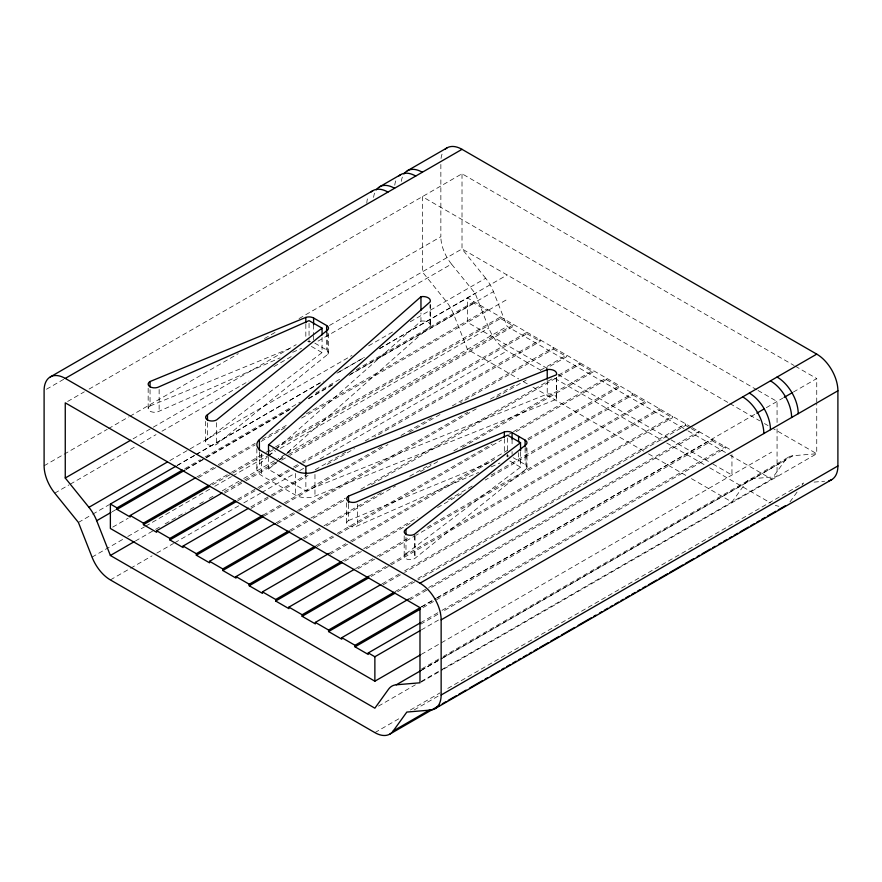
<?xml version="1.0" encoding="UTF-8"?>
<svg xmlns="http://www.w3.org/2000/svg" width="882" height="882" viewBox="0 0 882 882"><rect width="100%" height="100%" fill="white"/><g stroke="black" fill="none" stroke-linecap="round" stroke-linejoin="round"><path stroke-width="0.66" stroke-dasharray="4.41 3.31" d="M421.298 681.389L771.629 479.124L785.3 460.139A29.922 17.276 60 0 1 793.072 455.718L816.743 453.734L816.743 403.162M789.952 501.924L797.174 491.902M801.992 485.221L803.59 482.994L444.958 690.044M290.663 449.732L286.286 453.602L430.052 326.395L430.052 304.676M556.322 377.573L556.322 399.292L314.962 496.158A15.137 8.732 0 0 1 304.985 497.691L303.243 497.536A15.137 8.732 0 0 1 295.624 495.166L261.469 475.475A15.722 9.074 0 0 1 259.407 464.097L267.632 456.799M268.668 455.895L274.842 450.426M275.868 449.511L420.957 321.136L420.957 312.989M556.322 399.292A7.365 4.245 0 0 0 554.447 395.125A7.365 4.245 0 0 0 547.226 394.045L305.867 490.91L268.503 469.334L278.381 460.602M279.362 459.72L285.294 454.484L278.194 458.585M207.49 422.842L207.49 439.137A6.428 3.704 0 0 0 207.49 444.385A6.428 3.704 0 0 0 216.575 444.385L327.641 354.432L327.641 332.712M405.974 537.436L405.974 553.731A6.064 3.506 0 0 0 405.974 558.681A6.064 3.506 0 0 0 414.551 558.681L526.124 469.026L526.124 447.306M207.49 439.137L322.073 352.579L322.073 336.285M405.974 553.731L520.545 467.173L520.545 452.234M46.481 389.238L64.342 378.929M67.638 401.464L84.308 391.84M89.071 389.094L462.014 173.765L794.12 365.512M44.1 465.784L107.251 429.325M108.442 428.641L128.695 416.943M129.886 416.26L238.305 353.66M264.523 338.523L276.43 331.643M299.075 318.578L440.857 236.718L440.857 164.284M133.105 438.828L152.145 427.836M153.336 427.153L296.176 344.686M329.504 325.447L462.014 248.933L728.741 402.92M54.739 493.137L69.039 484.88M70.229 484.185L135.762 446.358M140.525 443.602L156.015 434.661M161.979 431.221L248.956 381.002M273.971 366.559L293.033 355.556M318.06 341.113L451.496 264.071L475.166 293.375L488.804 328.049A29.922 17.276 60 0 0 507.128 350.849L540.49 370.109M169.862 460.58L188.902 449.588M190.093 448.905L351.973 355.446M368.643 345.821L393.637 331.389M410.295 321.765L485.684 278.249A29.922 17.276 60 0 1 493.457 291.644L507.128 326.417L687.034 430.284M78.41 522.442L91.519 514.879M92.709 514.184L109.39 504.559M177.304 465.354L195.176 455.035M196.366 454.34L320.276 382.799M336.957 373.174L364.354 357.353M379.844 348.412L475.166 293.375M177.028 465.564L194.878 455.255M196.069 454.561L323.429 381.035M338.897 372.105L363.902 357.673M379.37 348.732L507.128 274.975M184.823 468.695L200.302 459.754M205.065 457.008L300.288 402.038M315.756 393.096L340.75 378.665M356.229 369.734L474.064 301.699L474.064 303.232L349.085 375.39M112.168 511.781L115.74 509.719M185.97 469.169L205.01 458.177M206.201 457.493L293.089 407.319M308.568 398.388L334.752 383.273M350.22 374.343L493.457 291.644M186.014 469.533L205.065 458.541M206.256 457.846L289.572 409.744M308.612 398.752L333.617 384.32M196.862 477.019L213.521 467.394M218.284 464.649L255.185 443.337M262.329 439.214L288.513 424.099M306.363 413.79L487.283 309.339L487.283 310.861L474.064 303.232M112.753 527.105L128.221 518.175M198.45 477.625L218.681 465.939M219.475 465.487L255.185 444.87M261.138 441.43L286.132 426.998M301.611 418.068L507.128 299.417M210.092 484.648L230.323 472.973M231.514 472.278L264.843 453.039M266.033 452.356L274.357 447.538M275.548 446.854L500.513 316.969L500.513 318.501L276.739 447.692M212.463 484.802L231.514 473.81M232.705 473.116L263.652 455.255M269.605 451.816L275.548 448.376M92.048 557.115L123.017 539.233M127.791 536.488L144.472 526.852M145.662 526.168L209.993 489.014M214.767 486.269L231.448 476.633M232.639 475.949L267.191 456.005M268.382 455.31L275.526 451.187M280.3 448.431L488.804 328.049M135.365 541.052L154.405 530.06M155.596 529.365L160.359 526.62M165.121 523.875L185.352 512.188M190.115 509.443L194.878 506.687M199.641 503.942L204.404 501.197M209.166 498.44L213.918 495.695M222.253 490.888L238.923 481.263M243.675 478.518L277.003 459.279M286.529 453.778L507.128 326.417M224.502 491.594L243.542 480.602M244.733 479.918L278.062 460.669M279.252 459.985L284.015 457.24M288.778 454.484L513.743 324.609L513.743 326.131L289.969 455.333M224.502 493.126L244.733 481.44M245.924 480.756L276.871 462.885M281.634 460.139L288.778 456.016M237.732 499.234L256.772 488.242M257.963 487.548L288.91 469.687M293.673 466.931L300.817 462.807M302.008 462.124L526.962 332.249L526.962 333.771L303.199 462.962M237.732 500.755L257.963 489.08M259.154 488.385L293.673 468.463M294.864 467.78L302.008 463.656M110.371 579.915L129.434 568.912M130.624 568.217L152.068 555.836M156.831 553.091L173.511 543.455M174.713 542.772L239.044 505.629M243.818 502.872L260.499 493.247M261.689 492.553L295.051 473.292M299.814 470.547L304.577 467.791M320.067 458.849L507.128 350.849M250.951 506.863L270.002 495.871M271.193 495.188L305.701 475.255M315.227 469.764L346.174 451.893M365.214 440.901L540.192 339.879L540.192 341.411L374.74 436.932M250.951 508.396L271.193 496.709M272.384 496.026L308.083 475.409M327.134 464.417L354.509 448.607M262.99 515.187L283.221 503.512M284.412 502.817L382.016 446.468M401.056 435.476L432.004 417.605M452.245 405.929L553.411 347.519L553.411 349.04L460.569 402.644M264.181 516.036L284.412 504.35M285.603 503.666L387.97 444.561M409.391 432.191L440.339 414.331M276.209 522.828L296.451 511.141M297.642 510.458L467.846 412.192M490.458 399.127L516.654 384.012M540.457 370.275L566.641 355.148L566.641 356.681L546.41 368.356M277.4 523.665L297.642 511.99M298.833 511.295L476.181 408.906M496.412 397.22L526.168 380.043M289.439 530.468L309.67 518.781M310.861 518.098L345.38 498.165M360.859 489.234L553.676 377.904M558.438 375.159L579.86 362.789L579.86 364.31L370.374 485.265M290.63 531.306L308.48 520.997M313.242 518.241L345.38 499.686M302.669 538.097L322.9 526.411M324.091 525.727L381.222 492.74M409.788 476.247L431.21 463.877M453.833 450.823L593.09 370.418L593.09 371.95L462.157 447.538M303.849 538.935L320.519 529.321M326.472 525.881L395.5 486.026M420.505 471.594L439.545 460.602M315.888 545.738L332.558 536.113M337.31 533.367L492.046 444.032M508.716 434.407L512.288 432.345M513.478 431.662L606.32 378.058L606.32 379.58L514.669 432.5M317.079 546.575L333.749 536.951M338.501 534.205L501.571 440.063M329.118 553.367L345.777 543.753M350.54 540.997L507.657 450.294M527.888 438.608L619.539 385.688L619.539 387.22L527.888 440.129M330.309 554.205L350.54 542.529M351.731 541.835L494.559 459.379M342.337 561.007L359.007 551.382M363.77 548.637L417.329 517.712M448.277 499.84L474.461 484.725M491.12 475.1L632.769 393.328L632.769 394.86L485.177 480.073M344.719 561.161L361.388 551.537M366.14 548.791L412.567 521.99M437.56 507.558L463.745 492.443M355.567 568.636L375.798 556.961M376.989 556.266L410.317 537.028M426.976 527.403L645.988 400.968L645.988 402.49L416.271 535.12M357.949 568.791L374.607 559.177M379.37 556.421L415.08 535.804M368.786 576.277L389.028 564.59M390.219 563.907L659.218 408.598L659.218 410.13L391.41 564.745M371.168 576.431L390.219 565.428M382.016 583.906L399.866 573.598M404.629 570.852L672.437 416.238L672.437 417.759L404.629 572.385M383.207 584.755L403.438 573.068M395.235 591.546L413.096 581.238M417.859 578.493L685.667 423.867L685.667 425.4L417.859 580.014M397.617 591.701L416.668 580.709M408.465 599.187L427.505 588.184M428.696 587.5L698.897 431.507L698.897 433.029L428.696 589.022M409.656 600.025L427.505 589.716M421.177 606.948L435.454 598.702M436.645 598.007L756.833 413.151M766.348 407.66L782.896 398.102M793.403 392.038L816.743 378.565L816.743 401.795M421.695 606.816L435.973 598.569M437.163 597.886L712.116 439.137L712.116 440.669L421.695 608.348M420.637 622.703L440.868 611.017M442.058 610.333L725.346 446.777L725.346 448.31L442.058 611.854M420.637 624.224L440.868 612.549M421.298 629.957L440.339 618.955M421.298 654.389L771.629 452.124M421.684 668.931L441.915 657.255M443.106 656.561L788.684 457.052M420.681 670.651L442.114 658.281M443.293 657.597L785.3 460.139M421.309 670.353L793.072 455.718M378.444 706.129L415.345 684.829M421.177 682.106L442.599 669.736M443.789 669.052L816.743 453.734L772.819 428.376M410.406 709.999L440.195 692.8M374.872 732.622L399.899 718.18M414.187 709.922L440.405 694.796M150.05 389.679L150.05 405.974A6.428 3.704 0 0 0 150.05 411.21A6.428 3.704 0 0 0 159.135 411.21L280.079 357.849M292.681 352.293L301.501 348.401M348.522 504.272L348.522 520.556A6.428 3.704 0 0 0 348.522 525.804A6.428 3.704 0 0 0 357.607 525.804L478.562 472.443M491.153 466.876L499.973 462.995M150.05 405.974L291.909 347.585M348.522 520.556L491.649 461.65M814.108 482.112L824.626 481.23M795.31 366.195L816.743 378.565M756.833 389.789L422.346 196.675L422.346 271.843L446.005 301.148A29.922 17.276 60 0 1 453.778 314.554L467.449 349.327L518.682 378.907M758.024 390.472L777.064 401.475L777.064 423.338M729.932 403.614L759.722 420.813M764.485 423.558L768.057 425.62M691.179 427.053L467.449 297.884L467.449 322.316L547.281 368.411M692.282 427.693L730.858 449.963M500.513 318.501L513.743 326.131M526.962 333.771L540.192 341.411M553.411 349.04L566.641 356.681M579.86 364.31L593.09 371.95M606.32 379.58L619.539 387.22M632.769 394.86L645.988 402.49M659.218 410.13L672.437 417.759M685.667 425.4L690.077 427.946M691.179 428.575L698.897 433.029M712.116 440.669L725.346 448.31M688.225 430.978L728.741 454.362M729.932 455.057L771.629 479.124M557.997 374.596L670 439.258M671.191 439.942L711.697 463.337M712.888 464.02L731.95 475.034L731.95 454.671M554.789 378.367L662.018 440.272M666.781 443.029L704.905 465.046M709.679 467.791L770.438 502.872M523.445 381.652L528.219 384.409M532.982 387.154L643.783 451.132M648.557 453.877L686.681 475.894M691.444 478.65L731.95 502.034L745.632 483.049A29.922 17.276 60 0 1 753.404 478.628L777.064 476.633L777.064 428.806M314.786 343.12L326.616 349.956A6.439 3.715 0 0 1 327.641 354.432M513.17 457.659L525.099 464.538A6.439 3.715 0 0 1 526.124 469.026M311.423 346.428L322.073 352.579M509.895 461.021L520.545 467.173M485.684 278.249L462.014 248.933L462.014 173.765M556.586 377.441L556.586 397.804M547.226 380.473L547.226 394.045M526.984 448.078L526.984 467.085M525.099 448.254L525.099 464.538M518.594 452.642L518.594 460.79M512.078 439.379L512.078 446.171M512.078 451.595L512.078 454.307M507.536 437.935L507.536 452.863M507.536 454.219L507.536 456.942M504.317 438.795L504.317 452.367M430.306 304.544L430.306 324.896M415.058 535.892L415.058 558.967M414.551 535.606L414.551 558.681M404.188 535.837L404.188 556.2M357.607 504.085L357.607 525.804M346.637 502.817L346.637 523.18M328.501 333.495L328.501 352.491M326.616 332.305L326.616 349.956M314.962 474.439L314.962 496.158M313.606 324.785L313.606 334.289M313.606 335.645L313.606 339.724M309.053 323.341L309.053 338.28M309.053 339.636L309.053 342.348M305.833 324.201L305.833 337.773M305.867 474.615L305.867 490.91M295.624 473.447L295.624 495.166M268.503 457.119L268.503 469.334M261.469 453.756L261.469 475.475M259.407 451.871L259.407 464.086M256.849 448.596L256.849 468.959M216.575 422.665L216.575 444.385M205.605 421.398L205.605 441.761M159.135 389.502L159.135 411.21M148.165 388.234L148.165 408.598M366.813 203.257A29.922 17.276 60 0 1 368.411 195.892M401.365 181.372A29.922 17.276 60 0 1 404.011 173.875M441.033 158.462A29.922 17.276 60 0 1 442.466 153.126M394.75 185.187A29.922 17.276 60 0 1 396.183 179.851M373.593 197.403A29.922 17.276 60 0 1 375.015 192.067M778.872 506.268A29.922 17.276 60 0 1 775.3 505.309M451.507 264.071A29.922 17.276 60 0 1 440.857 236.718M307.796 341.422A6.439 3.715 0 0 1 310.585 341.455M506.279 456.016A6.439 3.715 0 0 1 509.068 456.049M420.957 321.136A7.365 4.256 0 0 1 428.178 322.228A7.365 4.256 0 0 1 430.052 326.395"/><path stroke-width="1.32" d="M462.014 149.334L65.257 378.4A29.922 17.276 60 0 0 44.1 390.616L44.1 465.784A29.922 17.276 60 0 0 54.739 493.126L78.41 522.442L92.048 557.115A29.922 17.276 60 0 0 110.371 579.915L374.872 732.622A29.922 17.276 60 0 0 393.196 730.991L406.834 712.061L430.504 710.076A29.922 17.276 60 0 0 441.143 695.016L837.9 465.95L837.9 390.781A29.922 17.276 60 0 0 816.743 354.134L462.014 149.334A29.922 17.276 60 0 0 445.234 149.201M259.407 450.515L259.407 439.655L420.957 296.705A7.365 4.256 0 0 1 428.178 297.785A7.365 4.256 0 0 1 430.052 301.953L268.503 444.903L268.503 455.762M207.49 414.705L322.073 328.148L309.053 320.629L159.135 386.779A6.428 3.704 0 0 1 150.05 386.779A6.428 3.704 0 0 1 150.05 381.531L305.833 317.41A6.439 3.715 0 0 1 313.606 318.005L326.616 325.513A6.439 3.715 0 0 1 327.641 330L216.575 419.942A6.428 3.704 0 0 1 207.49 419.942A6.428 3.704 0 0 1 207.49 414.705L207.49 420.13M405.974 529.288L520.545 442.731L507.536 435.223L357.607 501.373A6.428 3.704 0 0 1 348.522 501.373A6.428 3.704 0 0 1 348.522 496.125L504.317 432.004A6.439 3.715 0 0 1 512.078 432.599L525.099 440.107A6.439 3.715 0 0 1 526.124 444.594L414.551 534.249A6.064 3.506 0 0 1 405.974 534.249A6.064 3.506 0 0 1 405.974 529.288L405.974 534.724M50.296 376.923L372.998 190.611M379.602 186.797L400.77 174.581M407.374 170.755L447.053 147.856M420.119 671.037L396.316 684.785A29.922 17.276 60 0 0 388.543 689.206L374.872 708.191L110.371 555.484L96.7 520.711A29.922 17.276 60 0 0 88.928 507.315L65.257 478L130.723 440.206M88.928 507.315L167.481 461.959M420.108 655.072L374.872 681.191L110.371 528.472L110.371 504.041L175.838 466.247M110.371 504.041L116.986 507.867L182.442 470.062M96.7 520.711L110.978 512.464M116.986 507.867L116.986 509.388L184.823 470.216M116.986 509.388L130.205 517.028L130.205 515.496L195.672 477.702M130.205 515.496L143.435 523.136L208.902 485.332M143.435 523.136L143.435 524.658L210.092 486.18M110.371 555.484L134.174 541.735M143.435 524.658L156.654 532.298L156.654 530.766L222.121 492.972M156.654 530.766L169.884 538.406L235.351 500.612M169.884 538.406L169.884 539.927L236.541 501.45M169.884 539.927L183.103 547.568L183.103 546.035L248.57 508.241M183.103 546.035L196.333 553.676L262.99 515.187M196.333 553.676L196.333 555.197L262.99 516.72M196.333 555.197L209.563 562.837L209.563 561.305L275.019 523.511M209.563 561.305L222.782 568.945L288.249 531.151M222.782 568.945L222.782 570.478L289.439 531.989M222.782 570.478L236.012 578.107L236.012 576.585L301.479 538.781M236.012 576.585L249.231 584.215L314.698 546.421M249.231 584.215L249.231 585.747L315.888 547.259M249.231 585.747L262.461 593.377L262.461 591.855L329.118 553.367M262.461 591.855L275.68 599.484L341.147 561.691M275.68 599.484L275.68 601.017L342.337 562.529M275.68 601.017L288.91 608.646L288.91 607.125L354.377 569.331M288.91 607.125L302.14 614.754L368.786 576.277M302.14 614.754L302.14 616.286L368.786 577.798M302.14 616.286L315.359 623.916L315.359 622.394L380.826 584.601M315.359 622.394L328.589 630.035L394.056 592.23M328.589 630.035L328.589 631.556L395.235 593.079M65.257 378.4L419.986 583.2L816.743 354.134M328.589 631.556L341.808 639.196L341.808 637.664L408.465 599.187M756.833 413.151L763.966 409.028M784.065 397.429L792.234 392.711M341.808 637.664L355.038 645.304L420.505 607.5M355.038 645.304L355.038 646.826L420.505 609.032M355.038 646.826L368.257 654.466L368.257 652.934L420.637 622.703M368.257 652.934L374.872 656.759L420.108 630.641M441.143 695.016L441.143 619.848L837.9 390.781M393.196 730.991L430.129 709.668M389.833 734.111L439.875 705.214M442.257 703.847L445.84 701.774M448.221 700.407L456.556 695.589M458.938 694.211L466.093 690.088M469.665 688.026L482.774 680.452M485.155 679.074L487.537 677.707M491.109 675.634L499.455 670.827M501.836 669.449L504.217 668.071M506.599 666.693L510.171 664.631M512.552 663.253L516.135 661.191M518.517 659.813L520.898 658.446M523.28 657.068L526.852 655.006M529.233 653.628L531.625 652.25M534.007 650.872L537.579 648.81M539.96 647.432L548.306 642.625M550.688 641.247L559.023 636.429M561.404 635.051L574.513 627.488M578.085 625.426L591.194 617.852M593.575 616.485L595.956 615.107M599.528 613.045L601.921 611.667M604.302 610.289L607.874 608.227M610.256 606.849L612.637 605.471M615.019 604.104L618.602 602.031M620.983 600.664L623.365 599.286M625.746 597.908L629.318 595.846M631.699 594.468L635.283 592.406M637.664 591.028L640.045 589.65M642.427 588.283L645.999 586.21M648.38 584.843L656.726 580.025M659.108 578.647L667.442 573.829M669.835 572.451L682.933 564.888M685.314 563.51L693.66 558.703M697.232 556.63L699.613 555.263M701.995 553.885L710.341 549.067M712.722 547.689L715.104 546.322M718.676 544.249L721.068 542.882M723.449 541.504L727.022 539.442M729.403 538.064L731.784 536.686M734.166 535.308L737.749 533.246M740.13 531.868L748.465 527.061M750.847 525.683L754.419 523.621M756.811 522.243L759.193 520.865M761.574 519.487L765.146 517.425M767.527 516.047L775.873 511.229M778.255 509.862L785.399 505.728M434.903 708.731L831.66 479.676M269.01 444.87L305.867 466.479L547.226 369.613A7.365 4.245 0 0 1 554.447 370.694A7.365 4.245 0 0 1 556.322 374.861L314.962 471.727A15.137 8.732 0 0 1 304.985 473.248L303.243 473.105A15.137 8.732 0 0 1 295.624 470.734L261.469 451.044A15.722 9.074 0 0 1 259.407 439.655M396.316 684.785L419.986 682.8L419.986 607.632L65.257 402.831L65.257 478M547.226 369.613L547.226 379.106M525.099 440.107L525.099 446.898M520.545 442.731L520.545 450.878M518.594 436.347L518.594 441.783M512.078 432.599L512.078 439.379M504.317 432.004L504.317 437.428M420.957 296.705L420.957 310.277M374.872 656.759L374.872 681.191M348.522 496.125L348.522 502.916M326.616 325.513L326.616 332.305M322.073 328.148L322.073 334.928M313.606 318.005L313.606 324.785M305.833 317.41L305.833 322.845M305.867 466.479L305.867 474.615M150.05 381.531L150.05 386.966M419.986 583.2A29.922 17.276 60 0 1 441.143 619.848M742.677 396.889A29.922 17.276 60 0 1 763.834 433.536M404.011 173.875A29.922 17.276 60 0 1 422.346 172.244M398.94 175.926A29.922 17.276 60 0 1 415.731 176.058M376.239 189.917A29.922 17.276 60 0 1 394.574 188.274M777.064 377.033A29.922 17.276 60 0 1 798.221 413.691M770.449 380.859A29.922 17.276 60 0 1 791.617 417.506M837.9 465.95A29.922 17.276 60 0 1 828.826 480.767M371.168 191.956A29.922 17.276 60 0 1 387.959 192.089M749.292 393.074A29.922 17.276 60 0 1 770.449 429.721"/></g></svg>
